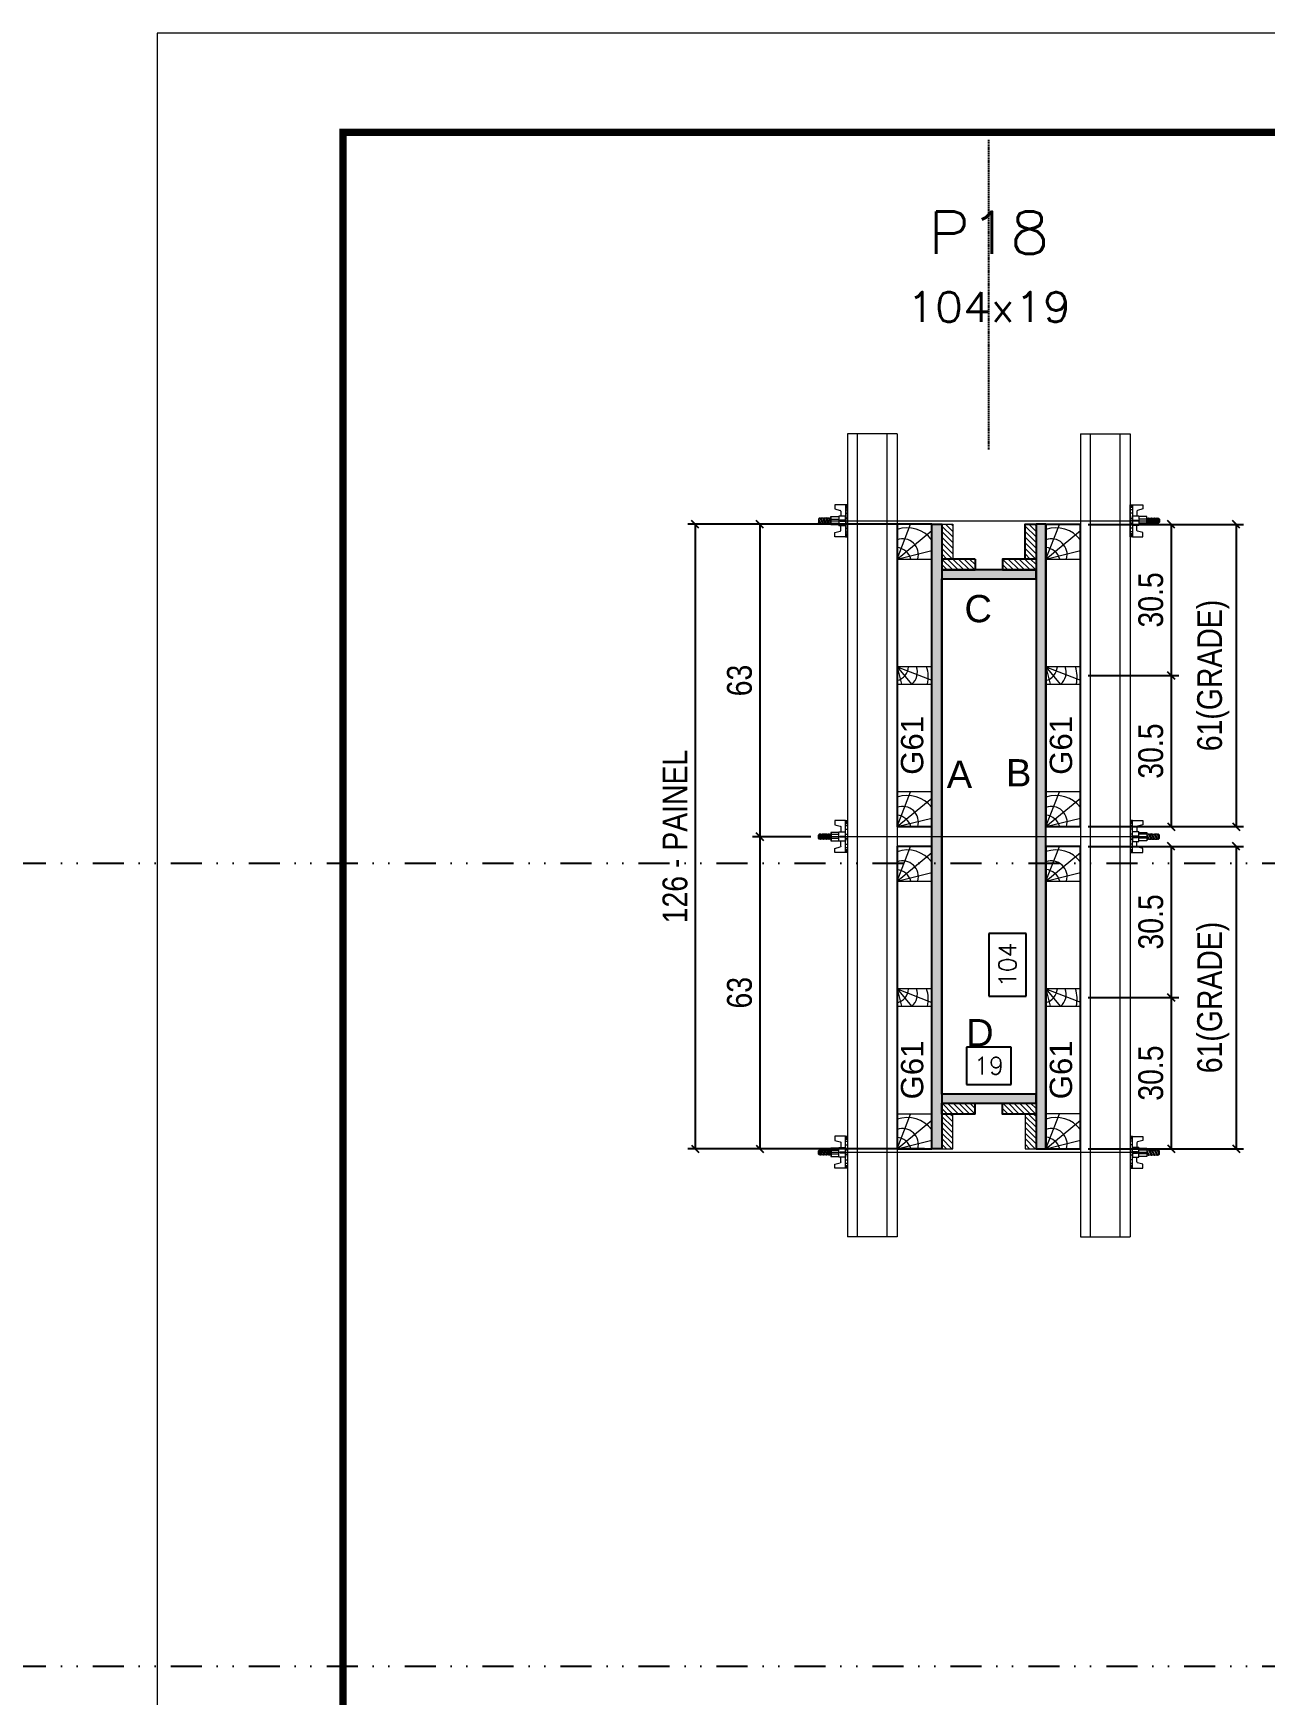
# Model space of a CAD drawing. Extents: x 13770 to 23315, y 867 to 16997.
# Drawn here: x 17519 to 18016, y 10435 to 11106 of the extents above; entities that cross this region are included whole.
import ezdxf
from ezdxf.enums import TextEntityAlignment as Align

# ---------------------------------------------------------------- set-up
doc = ezdxf.new("R2010")
doc.units = 0
for name, pattern in [('DASHED', [0.75, 0.5, -0.25]), ('DIVIDE2', [0.625, 0.25, -0.125, 0, -0.125, 0, -0.125]), ('HIDDEN', [0.375, 0.25, -0.125])]:
    doc.linetypes.add(name, pattern=pattern)
for name, color, linetype in [('COTA', 241, 'Continuous'), ('cotas', 4, 'Continuous'), ('MEIO_PONT', 93, 'Continuous'), ('Nível', 160, 'Continuous'), ('Painéis', 200, 'Continuous'), ('SARRAFO', 251, 'Continuous'), ('Texto de Titulo', 7, 'Continuous'), ('Texto Qtd Sarr', 242, 'Continuous'), ('TEXTO_GERAL', 7, 'Continuous')]:
    doc.layers.add(name, color=color, linetype=linetype)
for name, color, linetype, lineweight in [('Folhas', 255, 'Continuous', 9), ('Hachura', 251, 'Continuous', 9), ('Madeira', 126, 'Continuous', 18), ('Perfil Metálico', 224, 'Continuous', 18), ('SARRAFO DE PRESSAO', 251, 'DASHED', 9), ('Texto Seção', 7, 'Continuous', 15)]:
    doc.layers.add(name, color=color, linetype=linetype, lineweight=lineweight)
doc.styles.add('ARIAL', font='arial.ttf')
doc.styles.add('COTA TECNICA 2X', font='techl___.ttf', dxfattribs={"height": 10})
doc.styles.add('ROMANS', font='romans.shx')
doc.styles.add('SANSSERIF', font='sas_____.pfb')
doc.dimstyles.new('SECAO PILAR', dxfattribs={"dimtxt": 10, "dimasz": 3, "dimexe": 3, "dimexo": 3, "dimgap": 3, "dimtad": 1, "dimdec": 1, "dimlfac": 0.5, "dimzin": 12, "dimdsep": 46, "dimtxsty": 'COTA TECNICA 2X', "dimblk1": 'OBLIQUE', "dimblk2": 'OBLIQUE', "dimsah": 1, "dimcen": 0.9, "dimclrd": 256, "dimclre": 256, "dimclrt": 256, "dimadec": 1, "dimazin": 3, "dimtfac": 1, "dimtdec": 1, "dimtmove": 0, "dimatfit": 3, "dimfxl": 1, "dimtolj": 1, "dimtzin": 12, "dimarcsym": 0})
doc.dimstyles.new('SECÇÃO 2', dxfattribs={"dimtxt": 7, "dimasz": 6, "dimexe": 0.18, "dimexo": 2, "dimgap": -4, "dimtad": 3, "dimdec": 1, "dimlfac": 0.5, "dimzin": 12, "dimdsep": 46, "dimtxsty": 'ROMANS', "dimblk": 'ARCHTICK', "dimcen": 0.09, "dimse1": 1, "dimse2": 1, "dimsd1": 1, "dimsd2": 1, "dimclrd": 180, "dimclre": 5, "dimclrt": 1, "dimadec": 0, "dimazin": 3, "dimtfac": 1, "dimtdec": 1, "dimtofl": 0, "dimtmove": 0, "dimatfit": 3, "dimldrblk": 'ARCHTICK', "dimfxl": 1, "dimtolj": 1, "dimtzin": 0, "dimarcsym": 0})

# ---------------------------------------------------------------- blocks, each defined once
blk = doc.blocks.new('9999999999')
at = {"layer": 'Folhas'}
blk.add_lwpolyline([(98138.98, 34190.21), (99623.98, 34190.21), (99623.98, 35240.21), (98138.98, 35240.21)], close=True, dxfattribs=at)
at = {"layer": 'Folhas', "color": 30, "const_width": 3}
blk.add_lwpolyline([(98213.98, 34230.21), (99583.98, 34230.21), (99583.98, 35200.21), (98213.98, 35200.21)], close=True, dxfattribs=at)
blk = doc.blocks.new('*D390')
at = {"layer": 'COTA', "color": 180, "lineweight": -2, "transparency": 16777216}
for p, q in [((17920.01, 10742.35), (17905.01, 10742.35)), ((17905.01, 10742.35), (17905.01, 10717.02)), ((17920.01, 10717.02), (17920.01, 10742.35)), ((17905.01, 10717.02), (17920.01, 10717.02))]:
    blk.add_line(p, q, dxfattribs=at)
at = {"layer": 'Defpoints', "color": 0, "transparency": 16777216}
for p in [(17886.01, 10885.47), (17886.01, 10677.47), (17924.01, 10677.47)]:
    blk.add_point(p, dxfattribs=at)
at = {"layer": 'COTA', "color": 1, "transparency": 16777216, "insert": (17912.51, 10729.69), "char_height": 7, "attachment_point": 5, "rotation": 90, "style": 'ROMANS'}
blk.add_mtext('\\A1;104', dxfattribs=at)
blk = doc.blocks.new('_ArchTick')
at = {"color": 0, "linetype": 'ByBlock', "const_width": 0.15}
blk.add_lwpolyline([(-0.5, -0.5), (0.5, 0.5)], dxfattribs=at)
blk = doc.blocks.new('*D391')
at = {"layer": 'COTA', "color": 180, "lineweight": -2, "transparency": 16777216}
for p, q in [((17914.01, 10696.47), (17896.01, 10696.47)), ((17896.01, 10696.47), (17896.01, 10681.47)), ((17914.01, 10681.47), (17914.01, 10696.47)), ((17896.01, 10681.47), (17914.01, 10681.47))]:
    blk.add_line(p, q, dxfattribs=at)
at = {"layer": 'Defpoints', "color": 0, "transparency": 16777216}
for p in [(17886.01, 10868.15), (17924.01, 10868.15), (17886.01, 10677.47)]:
    blk.add_point(p, dxfattribs=at)
at = {"layer": 'COTA', "color": 1, "transparency": 16777216, "insert": (17905.01, 10688.97), "char_height": 7, "attachment_point": 5, "style": 'ROMANS'}
blk.add_mtext('\\A1;19', dxfattribs=at)
blk = doc.blocks.new('_Oblique')
at = {"color": 0, "linetype": 'ByBlock', "lineweight": -2}
blk.add_line((-0.5, -0.5), (0.5, 0.5), dxfattribs=at)
blk = doc.blocks.new('*D392')
at = {"layer": 'COTA', "lineweight": -2, "transparency": 16777216}
for p, q in [((17865.01, 10907.47), (17809.64, 10907.47)), ((17812.64, 10907.47), (17812.64, 10781.42)), ((17833.2, 10781.42), (17809.64, 10781.42))]:
    blk.add_line(p, q, dxfattribs=at)
at = {"layer": 'Defpoints', "color": 0, "transparency": 16777216}
for p in [(17868.01, 10907.47), (17812.64, 10781.42), (17836.2, 10781.42)]:
    blk.add_point(p, dxfattribs=at)
at = {"layer": 'COTA', "lineweight": -2, "transparency": 16777216, "xscale": 3, "yscale": 3, "zscale": 3}
for p, rotation in [((17812.64, 10907.47), 90), ((17812.64, 10781.42), 270)]:
    blk.add_blockref('_Oblique', p, dxfattribs=dict(at, rotation=rotation))
at = {"layer": 'COTA', "transparency": 16777216, "insert": (17804.43, 10844.44), "char_height": 10, "attachment_point": 5, "rotation": 90, "style": 'COTA TECNICA 2X'}
blk.add_mtext('\\A1;63', dxfattribs=at)
blk = doc.blocks.new('*D393')
at = {"layer": 'COTA', "lineweight": -2, "transparency": 16777216}
for p, q in [((17833.2, 10781.42), (17809.64, 10781.42)), ((17812.64, 10781.42), (17812.64, 10655.47)), ((17864.99, 10655.47), (17809.64, 10655.47))]:
    blk.add_line(p, q, dxfattribs=at)
at = {"layer": 'Defpoints', "color": 0, "transparency": 16777216}
for p in [(17836.2, 10781.42), (17812.64, 10655.47), (17867.99, 10655.47)]:
    blk.add_point(p, dxfattribs=at)
at = {"layer": 'COTA', "lineweight": -2, "transparency": 16777216, "xscale": 3, "yscale": 3, "zscale": 3}
for p, rotation in [((17812.64, 10781.42), 90), ((17812.64, 10655.47), 270)]:
    blk.add_blockref('_Oblique', p, dxfattribs=dict(at, rotation=rotation))
at = {"layer": 'COTA', "transparency": 16777216, "insert": (17804.43, 10718.44), "char_height": 10, "attachment_point": 5, "rotation": 90, "style": 'COTA TECNICA 2X'}
blk.add_mtext('\\A1;63', dxfattribs=at)
blk = doc.blocks.new('*D394')
at = {"layer": 'COTA', "lineweight": -2, "transparency": 16777216}
for p, q in [((17878.99, 10907.47), (17783.52, 10907.47)), ((17786.52, 10907.47), (17786.52, 10655.47)), ((17878.99, 10655.47), (17783.52, 10655.47))]:
    blk.add_line(p, q, dxfattribs=at)
at = {"layer": 'Defpoints', "color": 0, "transparency": 16777216}
for p in [(17881.99, 10907.47), (17786.52, 10655.47), (17881.99, 10655.47)]:
    blk.add_point(p, dxfattribs=at)
at = {"layer": 'COTA', "lineweight": -2, "transparency": 16777216, "xscale": 3, "yscale": 3, "zscale": 3}
for p, rotation in [((17786.52, 10907.47), 90), ((17786.52, 10655.47), 270)]:
    blk.add_blockref('_Oblique', p, dxfattribs=dict(at, rotation=rotation))
at = {"layer": 'COTA', "transparency": 16777216, "insert": (17778.42, 10781.47), "char_height": 10, "attachment_point": 5, "rotation": 90, "style": 'COTA TECNICA 2X'}
blk.add_mtext('\\A1;126 - PAINEL', dxfattribs=at)
blk = doc.blocks.new('PONTALETE')
at = {"layer": 'Madeira'}
for q in [(2.71, 7), (7, 5.76), (7, 1.74)]:
    blk.add_line((0, 0), q, dxfattribs=at)
blk.add_lwpolyline([(0, 0), (7, 0), (7, 7), (0, 7)], close=True, dxfattribs=at)
for centre, radius, start, end in [((2.04, 0.06), 6.23, 37.2818, 109.0913), ((1.09, 0.9), 3.19, 343.603, 109.9847), ((-0.21, -0.78), 3.09, 14.6322, 86.0383)]:
    blk.add_arc(centre, radius, start, end, dxfattribs=at)
blk = doc.blocks.new('MEIO PONTALETE')
at = {"layer": 'Madeira'}
for q in [(2.71, 7), (3.5, 2.88), (3.5, 0.87)]:
    blk.add_line((0, 0), q, dxfattribs=at)
blk.add_lwpolyline([(0, 0), (3.5, 0), (3.5, 7), (0, 7)], close=True, dxfattribs=at)
for centre, radius, start, end in [((2.04, 0.06), 6.23, 76.4499, 109.0913), ((1.09, 0.9), 3.19, 40.9063, 109.9847), ((-0.21, -0.78), 3.09, 14.6322, 86.0383)]:
    blk.add_arc(centre, radius, start, end, dxfattribs=at)
blk = doc.blocks.new('*D395')
at = {"layer": 'COTA', "lineweight": -2, "transparency": 16777216}
for p, q in [((17945.01, 10907.46), (18007.75, 10907.46)), ((18004.75, 10907.46), (18004.75, 10785.46)), ((17945.01, 10785.46), (18007.75, 10785.46))]:
    blk.add_line(p, q, dxfattribs=at)
at = {"layer": 'Defpoints', "color": 0, "transparency": 16777216}
for p in [(17942.01, 10907.46), (17942.01, 10785.46), (18004.75, 10785.46)]:
    blk.add_point(p, dxfattribs=at)
at = {"layer": 'COTA', "lineweight": -2, "transparency": 16777216, "xscale": 3, "yscale": 3, "zscale": 3}
for p, rotation in [((18004.75, 10907.46), 90), ((18004.75, 10785.46), 270)]:
    blk.add_blockref('_Oblique', p, dxfattribs=dict(at, rotation=rotation))
at = {"layer": 'COTA', "transparency": 16777216, "insert": (17995.53, 10846.46), "char_height": 10, "attachment_point": 5, "rotation": 90, "style": 'COTA TECNICA 2X'}
blk.add_mtext('\\A1;61(GRADE)', dxfattribs=at)
blk = doc.blocks.new('*D396')
at = {"layer": 'COTA', "lineweight": -2, "transparency": 16777216}
for p, q in [((17945.01, 10907.46), (17981.57, 10907.46)), ((17978.57, 10907.46), (17978.57, 10846.46)), ((17945.01, 10846.46), (17981.57, 10846.46))]:
    blk.add_line(p, q, dxfattribs=at)
at = {"layer": 'Defpoints', "color": 0, "transparency": 16777216}
for p in [(17942.01, 10907.46), (17942.01, 10846.46), (17978.57, 10846.46)]:
    blk.add_point(p, dxfattribs=at)
at = {"layer": 'COTA', "lineweight": -2, "transparency": 16777216, "xscale": 3, "yscale": 3, "zscale": 3}
for p, rotation in [((17978.57, 10907.46), 90), ((17978.57, 10846.46), 270)]:
    blk.add_blockref('_Oblique', p, dxfattribs=dict(at, rotation=rotation))
at = {"layer": 'COTA', "transparency": 16777216, "insert": (17970.35, 10876.96), "char_height": 10, "attachment_point": 5, "rotation": 90, "style": 'COTA TECNICA 2X'}
blk.add_mtext('\\A1;30.5', dxfattribs=at)
blk = doc.blocks.new('*D397')
at = {"layer": 'COTA', "lineweight": -2, "transparency": 16777216}
for p, q in [((17945.01, 10846.46), (17981.57, 10846.46)), ((17978.57, 10846.46), (17978.57, 10785.46)), ((17945.01, 10785.46), (17981.57, 10785.46))]:
    blk.add_line(p, q, dxfattribs=at)
at = {"layer": 'Defpoints', "color": 0, "transparency": 16777216}
for p in [(17942.01, 10846.46), (17942.01, 10785.46), (17978.57, 10785.46)]:
    blk.add_point(p, dxfattribs=at)
at = {"layer": 'COTA', "lineweight": -2, "transparency": 16777216, "xscale": 3, "yscale": 3, "zscale": 3}
for p, rotation in [((17978.57, 10846.46), 90), ((17978.57, 10785.46), 270)]:
    blk.add_blockref('_Oblique', p, dxfattribs=dict(at, rotation=rotation))
at = {"layer": 'COTA', "transparency": 16777216, "insert": (17970.35, 10815.96), "char_height": 10, "attachment_point": 5, "rotation": 90, "style": 'COTA TECNICA 2X'}
blk.add_mtext('\\A1;30.5', dxfattribs=at)
blk = doc.blocks.new('*D398')
at = {"layer": 'COTA', "lineweight": -2, "transparency": 16777216}
for p, q in [((17945.01, 10777.51), (18007.75, 10777.51)), ((18004.75, 10777.51), (18004.75, 10655.51)), ((17945.01, 10655.51), (18007.75, 10655.51))]:
    blk.add_line(p, q, dxfattribs=at)
at = {"layer": 'Defpoints', "color": 0, "transparency": 16777216}
for p in [(17942.01, 10777.51), (17942.01, 10655.51), (18004.75, 10655.51)]:
    blk.add_point(p, dxfattribs=at)
at = {"layer": 'COTA', "lineweight": -2, "transparency": 16777216, "xscale": 3, "yscale": 3, "zscale": 3}
for p, rotation in [((18004.75, 10777.51), 90), ((18004.75, 10655.51), 270)]:
    blk.add_blockref('_Oblique', p, dxfattribs=dict(at, rotation=rotation))
at = {"layer": 'COTA', "transparency": 16777216, "insert": (17995.53, 10716.51), "char_height": 10, "attachment_point": 5, "rotation": 90, "style": 'COTA TECNICA 2X'}
blk.add_mtext('\\A1;61(GRADE)', dxfattribs=at)
blk = doc.blocks.new('*D399')
at = {"layer": 'COTA', "lineweight": -2, "transparency": 16777216}
for p, q in [((17945.01, 10777.51), (17981.57, 10777.51)), ((17978.57, 10777.51), (17978.57, 10716.51)), ((17945.01, 10716.51), (17981.57, 10716.51))]:
    blk.add_line(p, q, dxfattribs=at)
at = {"layer": 'Defpoints', "color": 0, "transparency": 16777216}
for p in [(17942.01, 10777.51), (17942.01, 10716.51), (17978.57, 10716.51)]:
    blk.add_point(p, dxfattribs=at)
at = {"layer": 'COTA', "lineweight": -2, "transparency": 16777216, "xscale": 3, "yscale": 3, "zscale": 3}
for p, rotation in [((17978.57, 10777.51), 90), ((17978.57, 10716.51), 270)]:
    blk.add_blockref('_Oblique', p, dxfattribs=dict(at, rotation=rotation))
at = {"layer": 'COTA', "transparency": 16777216, "insert": (17970.35, 10747.01), "char_height": 10, "attachment_point": 5, "rotation": 90, "style": 'COTA TECNICA 2X'}
blk.add_mtext('\\A1;30.5', dxfattribs=at)
blk = doc.blocks.new('*D400')
at = {"layer": 'COTA', "lineweight": -2, "transparency": 16777216}
for p, q in [((17945.01, 10716.51), (17981.57, 10716.51)), ((17978.57, 10716.51), (17978.57, 10655.51)), ((17945.01, 10655.51), (17981.57, 10655.51))]:
    blk.add_line(p, q, dxfattribs=at)
at = {"layer": 'Defpoints', "color": 0, "transparency": 16777216}
for p in [(17942.01, 10716.51), (17942.01, 10655.51), (17978.57, 10655.51)]:
    blk.add_point(p, dxfattribs=at)
at = {"layer": 'COTA', "lineweight": -2, "transparency": 16777216, "xscale": 3, "yscale": 3, "zscale": 3}
for p, rotation in [((17978.57, 10716.51), 90), ((17978.57, 10655.51), 270)]:
    blk.add_blockref('_Oblique', p, dxfattribs=dict(at, rotation=rotation))
at = {"layer": 'COTA', "transparency": 16777216, "insert": (17970.35, 10686.01), "char_height": 10, "attachment_point": 5, "rotation": 90, "style": 'COTA TECNICA 2X'}
blk.add_mtext('\\A1;30.5', dxfattribs=at)
blk = doc.blocks.new('titulo1')
at = {"layer": 'Defpoints', "color": 252, "linetype": 'HIDDEN', "ltscale": 2}
blk.add_line((0, 0), (0, 125), dxfattribs=at)
at = {"layer": 'Defpoints', "style": 'ROMANS', "oblique": 15}
blk.add_attdef('FOLHA', text='', height=10, dxfattribs=at).set_placement((0, 15.58), align=Align.MIDDLE_CENTER)
at = {"layer": 'Texto Qtd Sarr', "color": 3, "style": 'ROMANS', "oblique": 15}
for tag, height, p in [('TITULO', 17, (0, 71.45)), ('SEÇÃO', 12, (0, 41.55))]:
    blk.add_attdef(tag, text='', height=height, dxfattribs=at).set_placement(p, align=Align.MIDDLE_CENTER)
blk = doc.blocks.new('C')
at = {"layer": 'Hachura', "color": 0}
for p, q in [((0, 3.22), (0, -3.22)), ((0.45, 3.22), (0, 3.22)), ((0.46, 3.16), (0, 3.16)), ((0.46, 3.05), (0, 3.05)), ((0.46, 2.88), (0, 2.88)), ((0, 2.75), (0, -1.16)), ((0.46, 2.65), (0, 2.65)), ((0.46, 2.23), (0, 2.23)), ((0.46, 1.51), (0, 1.51)), ((0.39, 0.49), (0.17, 0.49)), ((0.45, -3.23), (0.45, 3.22)), ((0.45, 3.22), (2.58, 3.22)), ((1.74, 0.97), (0.45, 0.97)), ((1.45, 0.1), (0.45, 0.1)), ((1.35, 1.94), (1.35, 0.96)), ((2.58, 2.39), (1.47, 2.09)), ((1.74, -0.97), (1.74, 0.97)), ((1.74, 0.97), (1.74, 0.84)), ((1.74, 0.97), (1.74, 0.84)), ((1.74, 0.84), (3.35, 0.84)), ((3.35, 0.45), (1.74, 0.45)), ((2.58, 3.22), (2.58, 2.39)), ((3.32, 0.84), (3.32, -0.84)), ((3.35, 0.84), (3.35, -0.84)), ((3.68, 0.45), (3.35, 0.45)), ((3.84, -0.52), (3.35, 0.45)), ((3.35, 0.06), (3.67, -0.57)), ((3.68, 0.45), (4.16, -0.52)), ((3.72, 0.5), (4.25, -0.57)), ((4.37, -0.55), (3.83, 0.53)), ((4.15, 0.45), (3.93, 0.45)), ((4.42, -0.52), (3.93, 0.45)), ((4.15, 0.45), (4.26, 0.45)), ((4.26, 0.45), (4.74, -0.52)), ((4.3, 0.5), (4.83, -0.57)), ((4.95, -0.55), (4.41, 0.53)), ((4.51, 0.45), (4.84, 0.45)), ((5, -0.52), (4.51, 0.45)), ((4.84, 0.45), (5.32, -0.52)), ((4.88, 0.5), (5.41, -0.57)), ((5.53, -0.55), (4.99, 0.53)), ((5.58, -0.52), (5.09, 0.45)), ((5.42, 0.45), (5.09, 0.45)), ((5.58, -0.52), (5.09, 0.45)), ((5.42, 0.45), (5.74, -0.19)), ((5.46, 0.5), (5.74, -0.07)), ((5.74, 0.19), (5.57, 0.53)), ((5.74, 0.32), (5.68, 0.45)), ((5.68, 0.45), (5.74, 0.45)), ((5.74, 0.45), (5.9, 0.29)), ((5.74, 0.45), (5.74, -0.52)), ((5.9, -0.36), (5.9, 0.29)), ((0.45, 0), (0, 0)), ((0.46, -1.52), (0, -1.52)), ((0.46, -2.23), (0, -2.23)), ((0.46, -2.65), (0, -2.65)), ((0.46, -2.88), (0, -2.88)), ((0.46, -3.05), (0, -3.05)), ((0.46, -3.16), (0, -3.16)), ((0, -3.22), (2.57, -3.22)), ((0.08, -0.48), (0.29, -0.48)), ((0.29, -0.48), (0.4, -0.48)), ((0.45, 0), (0.45, -0.97)), ((0.45, -0.16), (1.45, -0.16)), ((0.45, -0.65), (0.45, -0.32)), ((0.45, -3.23), (0.45, -0.65)), ((0.45, -0.97), (1.74, -0.97)), ((1.35, -1.94), (1.35, -0.97)), ((2.58, -2.39), (1.47, -2.1)), ((3.35, -0.32), (1.74, -0.32)), ((3.35, -0.84), (1.74, -0.84)), ((2.58, -3.23), (2.58, -2.39)), ((3.35, -0.07), (3.58, -0.52)), ((3.35, -0.52), (3.58, -0.52)), ((3.84, -0.52), (4.16, -0.52)), ((4.42, -0.52), (4.74, -0.52)), ((4.63, -0.52), (4.74, -0.52)), ((5, -0.52), (5.32, -0.52)), ((5.58, -0.52), (5.74, -0.52)), ((5.74, -0.52), (5.9, -0.36)), ((5.74, -0.52), (5.74, -0.52))]:
    blk.add_line(p, q, dxfattribs=at)
for centre, radius, start, end in [((1.52, 1.94), 0.161, 104.7436, 180), ((1.44, -0.03), 0.129, 272.695, 87.305), ((3.81, 0.39), 0.143, 25.5688, 154.4312), ((4.39, 0.39), 0.143, 25.5688, 154.4312), ((4.97, 0.39), 0.143, 25.5688, 154.4312), ((5.55, 0.39), 0.143, 25.5688, 154.4312), ((0.17, -0.37), 0.174, 221.744, 317.8592), ((1.52, -1.94), 0.161, 180, 255.2564), ((3.71, -0.4), 0.174, 222.1408, 318.256), ((4.29, -0.4), 0.174, 222.1408, 318.256), ((4.87, -0.4), 0.174, 222.1408, 318.256), ((5.45, -0.4), 0.174, 222.1408, 318.256), ((5.61, -0.4), 0.174, 317.8592, 318.256)]:
    blk.add_arc(centre, radius, start, end, dxfattribs=at)

msp = doc.modelspace()

# ---------------------------------------------------------------- hatches: boundary and pattern name
at = {"layer": 'Hachura'}
h = msp.add_hatch(color=256, dxfattribs=at)
h.dxf.hatch_style = 1
h.paths.add_polyline_path([(17886.01, 10655.47), (17882.01, 10655.47), (17882.01, 10907.47), (17886.01, 10907.47)])
h = msp.add_hatch(dxfattribs=at)
h.set_pattern_fill('ANSI31', color=256, scale=0.5, angle=90, style=0)
h.set_pattern_definition([(135, (-5005.3946, 20031.4205), (-1.12253202, -1.12253202), [])])
h.paths.add_polyline_path([(17886.01, 10893.47), (17890.41, 10893.47), (17890.41, 10907.47), (17886.01, 10907.47)])
h = msp.add_hatch(dxfattribs=at)
h.set_pattern_fill('ANSI31', color=256, scale=0.5, angle=90, style=0)
h.set_pattern_definition([(135, (-4971.7946, 20031.4205), (-1.12253202, -1.12253202), [])])
h.paths.add_polyline_path([(17919.61, 10893.47), (17924.01, 10893.47), (17924.01, 10907.47), (17919.61, 10907.47)])
h = msp.add_hatch(color=256, dxfattribs=at)
h.dxf.hatch_style = 1
h.paths.add_polyline_path([(17924.01, 10655.47), (17928.01, 10655.47), (17928.01, 10907.47), (17924.01, 10907.47)])
h = msp.add_hatch(dxfattribs=at)
h.set_pattern_fill('ANSI31', color=256, scale=0.5, angle=90, style=0)
h.set_pattern_definition([(135, (-5029.8946, 20031.4205), (-1.12253202, -1.12253202), [])])
h.paths.add_polyline_path([(17899.51, 10893.47), (17899.51, 10889.07), (17886.01, 10889.07), (17886.01, 10893.47)])
h = msp.add_hatch(color=256, dxfattribs=at)
h.dxf.hatch_style = 1
h.paths.add_polyline_path([(17886.01, 10889.07), (17886.01, 10885.47), (17924.01, 10885.47), (17924.01, 10889.07)])
h = msp.add_hatch(dxfattribs=at)
h.set_pattern_fill('ANSI31', color=256, scale=0.5, angle=90, style=0)
h.set_pattern_definition([(135, (-5005.3946, 20031.4205), (-1.12253202, -1.12253202), [])])
h.paths.add_polyline_path([(17924.01, 10893.47), (17924.01, 10889.07), (17910.51, 10889.07), (17910.51, 10893.47)])
h = msp.add_hatch(color=256, dxfattribs=at)
h.dxf.hatch_style = 1
h.paths.add_polyline_path([(17886.01, 10677.47), (17886.01, 10673.87), (17924.01, 10673.87), (17924.01, 10677.47)])
h = msp.add_hatch(dxfattribs=at)
h.set_pattern_fill('ANSI31', color=256, scale=0.5, angle=90, style=0)
h.set_pattern_definition([(135, (-5029.8946, 20025.1998), (-1.12253202, -1.12253202), [])])
h.paths.add_polyline_path([(17899.51, 10669.47), (17899.51, 10673.87), (17886.01, 10673.87), (17886.01, 10669.47)])
h = msp.add_hatch(dxfattribs=at)
h.set_pattern_fill('ANSI31', color=256, scale=0.5, angle=90, style=0)
h.set_pattern_definition([(135, (-5005.3946, 19923.4205), (-1.12253202, -1.12253202), [])])
h.paths.add_polyline_path([(17886.01, 10669.47), (17890.41, 10669.47), (17890.41, 10655.47), (17886.01, 10655.47)])
h = msp.add_hatch(dxfattribs=at)
h.set_pattern_fill('ANSI31', color=256, scale=0.5, angle=90, style=0)
h.set_pattern_definition([(135, (-5005.3946, 20025.1998), (-1.12253202, -1.12253202), [])])
h.paths.add_polyline_path([(17924.01, 10669.47), (17924.01, 10673.87), (17910.51, 10673.87), (17910.51, 10669.47)])
h = msp.add_hatch(dxfattribs=at)
h.set_pattern_fill('ANSI31', color=256, scale=0.5, angle=90, style=0)
h.set_pattern_definition([(135, (-4971.7946, 19923.4205), (-1.12253202, -1.12253202), [])])
h.paths.add_polyline_path([(17919.61, 10669.47), (17924.01, 10669.47), (17924.01, 10655.47), (17919.61, 10655.47)])

# ---------------------------------------------------------------- linework, layer by layer
for points in [[(17881.99, 10907.47), (17867.99, 10907.47), (17867.99, 10785.47), (17881.99, 10785.47)], [(17942.01, 10907.46), (17928.01, 10907.46), (17928.01, 10785.46), (17942.01, 10785.46)], [(17881.99, 10777.47), (17867.99, 10777.47), (17867.99, 10655.47), (17881.99, 10655.47)], [(17942.01, 10777.51), (17928.01, 10777.51), (17928.01, 10655.51), (17942.01, 10655.51)]]:
    msp.add_lwpolyline(points, close=True)
at = {"layer": 'cotas'}
msp.add_lwpolyline([(17924.01, 10885.47), (17924.01, 10677.47), (17886.01, 10677.47), (17886.01, 10885.47)], close=True, dxfattribs=at)
at = {"layer": 'Hachura'}
for p, q in [((17837.2, 10908.88), (17969.01, 10908.9)), ((17837.2, 10781.48), (17969.01, 10781.46)), ((17837.2, 10654.06), (17969.01, 10654.04))]:
    msp.add_line(p, q, dxfattribs=at)
at = {"layer": 'Madeira'}
for points in [[(17890.41, 10907.47), (17890.41, 10893.47), (17886.01, 10893.47), (17886.01, 10907.47)], [(17890.41, 10655.47), (17890.41, 10669.47), (17886.01, 10669.47), (17886.01, 10655.47)], [(17924.01, 10655.47), (17924.01, 10669.47), (17919.61, 10669.47), (17919.61, 10655.47)]]:
    msp.add_lwpolyline(points, close=True, dxfattribs=at)
at = {"layer": 'Nível', "color": 4, "linetype": 'DIVIDE2', "ltscale": 50}
for p, q in [((13769.54, 10770.73), (21112.79, 10770.73)), ((13769.54, 10446.73), (21112.79, 10446.73))]:
    msp.add_line(p, q, dxfattribs=at)
at = {"layer": 'Painéis'}
for points in [[(17886.01, 10655.47), (17882.01, 10655.47), (17882.01, 10907.47), (17886.01, 10907.47)], [(17924.01, 10655.47), (17928.01, 10655.47), (17928.01, 10907.47), (17924.01, 10907.47)], [(17886.01, 10889.07), (17886.01, 10885.47), (17924.01, 10885.47), (17924.01, 10889.07)], [(17886.01, 10677.47), (17886.01, 10673.87), (17924.01, 10673.87), (17924.01, 10677.47)]]:
    msp.add_lwpolyline(points, close=True, dxfattribs=at)
at = {"layer": 'Perfil Metálico'}
for p, q in [((17848.01, 10943.97), (17848.01, 10619.97)), ((17868.01, 10943.97), (17848.01, 10943.97)), ((17852.01, 10619.97), (17852.01, 10943.97)), ((17864.01, 10619.97), (17864.01, 10943.97)), ((17868.01, 10943.97), (17868.01, 10619.97)), ((17942.01, 10943.97), (17942.01, 10619.97)), ((17942.01, 10943.97), (17962.01, 10943.97)), ((17946.01, 10619.97), (17946.01, 10943.97)), ((17958.01, 10619.97), (17958.01, 10943.97)), ((17962.01, 10943.97), (17962.01, 10619.97)), ((17868.01, 10619.97), (17848.01, 10619.97)), ((17942.01, 10619.97), (17962.01, 10619.97))]:
    msp.add_line(p, q, dxfattribs=at)
at = {"layer": 'SARRAFO'}
for p, q in [((17899.51, 10893.47), (17899.51, 10889.07)), ((17899.51, 10669.47), (17899.51, 10673.87))]:
    msp.add_line(p, q, dxfattribs=at)
msp.add_lwpolyline([(17924.01, 10907.47), (17924.01, 10893.47), (17919.61, 10893.47), (17919.61, 10907.47)], close=True, dxfattribs=at)
for points in [[(17899.51, 10893.47), (17886.01, 10893.47), (17886.01, 10889.07), (17899.51, 10889.07)], [(17924.01, 10893.47), (17910.51, 10893.47), (17910.51, 10889.07), (17924.01, 10889.07)], [(17899.51, 10669.47), (17886.01, 10669.47), (17886.01, 10673.87), (17899.51, 10673.87)], [(17924.01, 10669.47), (17910.51, 10669.47), (17910.51, 10673.87), (17924.01, 10673.87)]]:
    msp.add_lwpolyline(points, dxfattribs=at)

# ---------------------------------------------------------------- block references
at = {"layer": 'Hachura', "linetype": 'Continuous', "yscale": 2, "zscale": 2, "rotation": 180}
for p, xscale in [((17848.01, 10908.88), 2), ((17962.01, 10908.89), -2)]:
    msp.add_blockref('C', p, dxfattribs=dict(at, xscale=xscale))
at = {"layer": 'Hachura', "linetype": 'Continuous', "yscale": 2, "zscale": 2}
for p, xscale in [((17848.01, 10781.48), -2), ((17962.01, 10781.47), 2), ((17848.01, 10654.06), -2), ((17962.01, 10654.05), 2)]:
    msp.add_blockref('C', p, dxfattribs=dict(at, xscale=xscale))
at = {"layer": 'MEIO_PONT', "xscale": 2, "yscale": 2, "zscale": 2}
for p in [(17867.99, 10893.47), (17928.01, 10893.46), (17867.99, 10785.47), (17928.01, 10785.46), (17867.99, 10763.47), (17928.01, 10763.51), (17867.99, 10655.47), (17928.01, 10655.51)]:
    msp.add_blockref('PONTALETE', p, dxfattribs=at)
at = {"layer": 'MEIO_PONT', "xscale": 1.999999997962732, "yscale": 1.999999997962732, "zscale": 1.999999997962732, "rotation": 270}
for p in [(17867.99, 10849.97), (17928.01, 10849.96), (17867.99, 10719.97), (17928.01, 10720.01)]:
    msp.add_blockref('MEIO PONTALETE', p, dxfattribs=at)
at = {"layer": 'SARRAFO DE PRESSAO', "color": 6, "linetype": 'ByBlock'}
msp.add_blockref('9999999999', (-80569.48, -24134.56), dxfattribs=at)
at = {"layer": 'Texto Seção'}
ref = msp.add_blockref('titulo1', (17905.01, 10937.68), dxfattribs=at)
ref.add_attrib('TITULO', 'P18', dxfattribs={"layer": 'Texto de Titulo', "color": 7, "height": 17, "style": 'ROMANS', "width": 1.1}).set_placement((17905.01, 11025.18), align=Align.MIDDLE_CENTER)
ref.add_attrib('SEÇÃO', '104x19', dxfattribs={"layer": 'Texto de Titulo', "color": 7, "height": 12, "style": 'ROMANS', "width": 1.1}).set_placement((17905.01, 10995.18), align=Align.MIDDLE_CENTER)

# ---------------------------------------------------------------- texts
at = {"layer": 'TEXTO_GERAL', "style": 'ARIAL'}
for s, p in [('C', (17900.69, 10873.45)), ('A', (17893.13, 10806.59)), ('B', (17917.04, 10807.2)), ('D', (17901.38, 10702.33))]:
    msp.add_text(s, height=11, dxfattribs=at).set_placement(p, align=Align.MIDDLE_CENTER)
at = {"layer": 'TEXTO_GERAL', "color": 0, "linetype": 'Continuous', "style": 'SANSSERIF'}
for p in [(17874.04, 10806.39), (17934.06, 10806.38), (17874.04, 10675.39), (17934.06, 10675.44)]:
    msp.add_text('G61', height=9, rotation=90, dxfattribs=at).set_placement(p, align=Align.MIDDLE_LEFT)

# ---------------------------------------------------------------- dimensions: what is measured, and where the dimension line sits
at = {"layer": 'COTA'}
for base, p1, p2, text, picture, middle in [((17786.52, 10655.47), (17881.99, 10907.47), (17881.99, 10655.47), '<> - PAINEL', '*D394', (17778.42, 10781.47)), ((18004.75, 10785.46), (17942.01, 10907.46), (17942.01, 10785.46), '<>(GRADE)', '*D395', (17995.53, 10846.46)), ((18004.75, 10655.51), (17942.01, 10777.51), (17942.01, 10655.51), '<>(GRADE)', '*D398', (17995.53, 10716.51))]:
    dim = msp.add_linear_dim(base=base, p1=p1, p2=p2, angle=270, text=text, dimstyle='SECAO PILAR', dxfattribs=at)
    dim.commit()
    dim.dimension.update_dxf_attribs({"geometry": picture, "text_midpoint": middle})
for base, p1, p2, picture, middle in [((17812.64, 10781.42), (17868.01, 10907.47), (17836.2, 10781.42), '*D392', (17804.43, 10844.44)), ((17978.57, 10846.46), (17942.01, 10907.46), (17942.01, 10846.46), '*D396', (17970.35, 10876.96)), ((17978.57, 10785.46), (17942.01, 10846.46), (17942.01, 10785.46), '*D397', (17970.35, 10815.96)), ((17812.64, 10655.47), (17836.2, 10781.42), (17867.99, 10655.47), '*D393', (17804.43, 10718.44)), ((17978.57, 10716.51), (17942.01, 10777.51), (17942.01, 10716.51), '*D399', (17970.35, 10747.01)), ((17978.57, 10655.51), (17942.01, 10716.51), (17942.01, 10655.51), '*D400', (17970.35, 10686.01))]:
    dim = msp.add_linear_dim(base=base, p1=p1, p2=p2, angle=270, dimstyle='SECAO PILAR', dxfattribs=at)
    dim.commit()
    dim.dimension.update_dxf_attribs({"geometry": picture, "text_midpoint": middle})
for base, p1, p2, angle, picture, middle in [((17924.01, 10677.47), (17886.01, 10885.47), (17886.01, 10677.47), 270, '*D390', (17924.01, 10729.69)), ((17886.01, 10677.47), (17924.01, 10868.15), (17886.01, 10868.15), 180, '*D391', (17905.01, 10677.47))]:
    dim = msp.add_linear_dim(base=base, p1=p1, p2=p2, angle=angle, dimstyle='SECÇÃO 2', dxfattribs=at)
    dim.commit()
    dim.dimension.update_dxf_attribs({"geometry": picture, "text_midpoint": middle, "dimtype": 160})

doc.saveas('drawing.dxf')
